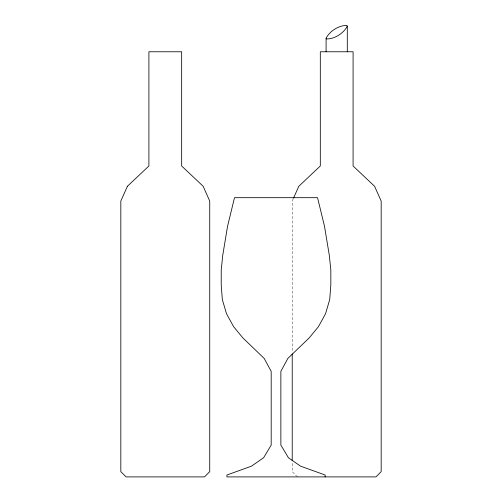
<?xml version="1.0" encoding="UTF-8"?>
<svg xmlns="http://www.w3.org/2000/svg" width="502" height="502" viewBox="0 0 502 502"><rect width="100%" height="100%" fill="white"/><g stroke="black" fill="none" stroke-linecap="round" stroke-linejoin="round"><path stroke-width="0.38" stroke-dasharray="2.51 1.88" d="M293.155 198.949L292.22 201.057L292.22 352.423M297.466 476.9L292.22 471.635L292.22 462.223"/><path stroke-width="0.75" d="M326.093 51.769L326.093 38.19C329.764 31.055 338.825 25.307 346.869 25.414L347.296 26.192L347.296 51.769M347.296 26.192C343.625 33.327 334.564 39.074 326.52 38.961L326.093 38.19M293.469 198.246L298.803 186.286L320.307 165.98L320.307 51.769L353.082 51.769L353.082 165.98L374.586 186.286L381.175 201.057L381.175 471.635L375.923 476.9L226.923 476.9L226.923 475.017L251.546 466.126L263.619 457.736L271.187 445.098L271.187 371.348L264.165 358.39L242.943 338.003L233.581 326.639L226.496 313.719L222.33 299.575L221.213 284.872L221.213 270.12L222.719 255.449L227.538 226.346L234.497 197.688L317.546 197.688L324.512 226.346L329.325 255.449L330.837 270.12L330.837 284.872L329.72 299.575L325.553 313.719L318.463 326.639L309.106 338.003L287.884 358.39L280.863 371.348L280.863 445.098L288.424 457.736L300.503 466.126L325.127 475.017L325.127 476.9M292.22 353.992L292.22 460.654M127.408 186.286L120.825 201.057L120.825 471.635L126.071 476.9L204.49 476.9L209.736 471.635L209.736 201.057L203.159 186.286L181.661 165.98L181.661 51.769L148.906 51.769L148.906 165.98L127.408 186.286"/></g></svg>
